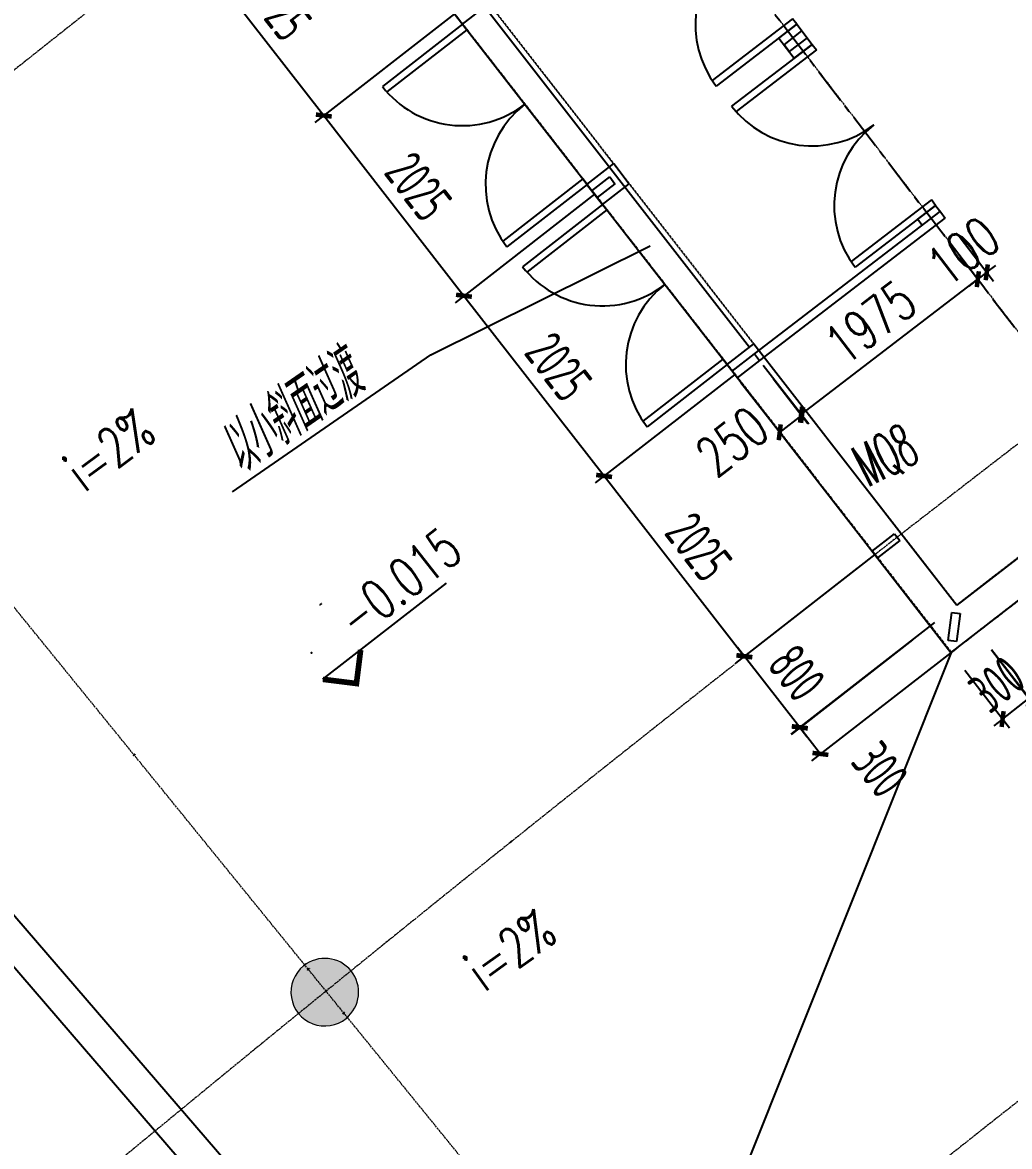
# Model space of a CAD drawing. Header units: millimetres. Extents: x -167 to 12027559, y -6694179 to 6449.
# Drawn here: x 11590865 to 11599620, y -6467716 to -6457746 of the extents above; entities that cross this region are included whole.
import ezdxf
from ezdxf.enums import TextEntityAlignment as Align

# ---------------------------------------------------------------- set-up
doc = ezdxf.new("R2010")
doc.units = ezdxf.units.MM
doc.header["$LTSCALE"] = 10
for name, pattern in [('A1-RG-AXIS$0$CENTER', [50.8, 31.75, -6.35, 6.35, -6.35]), ('A1-RI-F1$0$442 Site - clean$0$HIDDEN2', [0.1875, 0.125, -0.0625]), ('A1-RI-F1$0$442 Site - Ground$0$HIDDEN2', [0.1875, 0.125, -0.0625]), ('A1-RI-F1$0$CENTER2', [1.125, 0.75, -0.125, 0.125, -0.125]), ('A1-RI-F1$0$Dash', [6, 3, -3]), ('A1-RI-F1$0$SJX', [9, 6, -3]), ('A1-RI-F1$0$ZXX0', [15, 10, -2.5, 0, -2.5]), ('A1-RI-F1$0$ZXX1000', [18, 15, -1.25, 0.5, -1.25])]:
    doc.linetypes.add(name, pattern=pattern)
for name, color, linetype in [('A1-RD-1F$0$A-DIMS-1：100', 1, 'Continuous'), ('A1-RD-1F$0$A-DOOR', 32, 'Continuous'), ('A1-RD-1F$0$A-GLAZ', 140, 'Continuous'), ('A1-RG-AXIS$0$A-COLU-HATH', 8, 'Continuous'), ('A1-RG-AXIS$0$A-COLUMN', 7, 'Continuous'), ('A1-RG-AXIS$0$A-DETL-PEN0', 247, 'Continuous'), ('A1-RI-F1$0$442 Site - clean$0$mry-green area hatch', 76, 'Continuous'), ('A1-RI-F1$0$442 Site - clean$0$mry-roads', 2, 'Continuous'), ('A1-RI-F1$0$442 Site - clean$0$mry-water hatch', 154, 'Continuous'), ('A1-RI-F1$0$442 Site - Ground$0$mry-overhead', 253, 'A1-RI-F1$0$442 Site - Ground$0$HIDDEN2'), ('A1-RI-F1$0$A-DIMS-1：100', 1, 'Continuous'), ('A1-RI-F1$0$A-DOOR', 32, 'Continuous'), ('A1-RI-F1$0$A-EVAC1', 5, 'Continuous'), ('A1-RI-F1$0$A-FUZHUXIAN', 55, 'Continuous'), ('A1-RI-F1$0$A-GLAZ', 140, 'Continuous'), ('A1-RI-F1$0$A-STRS-TREA', 50, 'Continuous'), ('A1-RI-F1$0$A-SYMB', 4, 'Continuous'), ('A1-RI-F1$0$A-SYMB-AREA', 4, 'Continuous'), ('A1-RI-F1$0$A-SYMB-NAME', 4, 'Continuous'), ('A1-RI-F1$0$A-SYMB-STRS', 1, 'Continuous'), ('A1-RI-F1$0$A-TEXT', 4, 'Continuous'), ('A1-RI-F1$0$G-ACCS', 7, 'Continuous'), ('A1-RI-F1$0$G-EVAC', 5, 'Continuous'), ('A1-RI-F1$0$N-SYMB-DOOR', 13, 'Continuous'), ('A1-RI-F1$0$N-SYMB-DOOR1', 13, 'Continuous'), ('A1-RI-F1$0$N-SYMB-DOOR2', 13, 'Continuous'), ('A1-RI-F1$0$道路中线_N1', 7, 'Continuous'), ('A1-RI-F1$0$道路中线_中科路', 7, 'Continuous'), ('A1-RI-F1$0$道路中线_内部道路', 3, 'A1-RI-F1$0$CENTER2')]:
    doc.layers.add(name, color=color, linetype=linetype)
doc.layers.add('A1-RD-1F$0$A-X-PLOT', color=7, linetype='Continuous', plot=False)
doc.layers.add('A1-RI-F1$0$A-X-PLOT', color=7, linetype='Continuous', plot=False)
doc.layers.add('A1-RG-AXIS$0$A-GRID', color=1, linetype='A1-RG-AXIS$0$CENTER', lineweight=9)
doc.layers.add('A1-RI-F1$0$车行道边线', color=5, linetype='A1-RI-F1$0$SJX', lineweight=40)
doc.styles.add('A1-RD-1F$0$XD2008', font='xd-hzs.shx', dxfattribs={"width": 0.7, "bigfont": 'xd-hztxt.shx'})
doc.styles.add('A1-RI-F1$0$ECADI', font='gbeitc.shx', dxfattribs={"width": 0.7, "bigfont": 'gbcbig.shx'})
doc.styles.add('A1-RI-F1$0$ECADI-SYM', font='simplex.shx', dxfattribs={"width": 0.7, "bigfont": 'hztxt.shx'})
doc.styles.add('A1-RI-F1$0$XD2008', font='txt.shx', dxfattribs={"width": 0.7, "bigfont": 'xd-hztxt.shx'})
doc.dimstyles.new('A1-RD-1F$0$XD100$0', dxfattribs={"dimscale": 100, "dimtxt": 3.5, "dimasz": 2, "dimexe": 1, "dimexo": 2, "dimgap": 1, "dimtad": 1, "dimdec": 0, "dimdsep": 46, "dimtxsty": 'A1-RD-1F$0$XD2008', "dimblk": 'A1-RD-1F$0$_ArchTick', "dimblk1": 'A1-RD-1F$0$_ArchTick', "dimblk2": 'A1-RD-1F$0$_ArchTick', "dimsah": 1, "dimcen": 2.5, "dimclrd": 1, "dimclre": 1, "dimclrt": 4, "dimaunit": 1, "dimadec": 0, "dimazin": 0, "dimtfac": 1, "dimtdec": 0, "dimtix": 1, "dimtmove": 2, "dimatfit": 3, "dimfxl": 0, "dimtolj": 1, "dimtzin": 0, "dimarcsym": 0})
doc.dimstyles.new('A1-RI-F1$0$XD100$0', dxfattribs={"dimscale": 100, "dimtxt": 3.5, "dimasz": 2, "dimexe": 1, "dimexo": 2, "dimgap": 1, "dimtad": 1, "dimdec": 0, "dimdsep": 46, "dimtxsty": 'A1-RI-F1$0$XD2008', "dimblk1": 'A1-RI-F1$0$_ArchTick', "dimblk2": 'A1-RI-F1$0$_ArchTick', "dimsah": 1, "dimcen": 2.5, "dimclrd": 1, "dimclre": 1, "dimclrt": 4, "dimaunit": 1, "dimadec": 0, "dimazin": 0, "dimtfac": 1, "dimtdec": 0, "dimtix": 1, "dimtmove": 2, "dimatfit": 3, "dimfxl": 0, "dimtolj": 1, "dimtzin": 0, "dimarcsym": 0})

# ---------------------------------------------------------------- blocks, each defined once
blk = doc.blocks.new('A1-RI-F1$0$1500')
at = {"layer": 'A1-RI-F1$0$A-DOOR'}
for p, q in [((0, 100), (0, 850)), ((51.4, 100), (51.4, 848.2)), ((1448.6, 100), (1448.6, 848.2)), ((1500, 100), (1500, 850)), ((0, 100), (51.4, 100)), ((1500, 100), (1448.6, 100))]:
    blk.add_line(p, q, dxfattribs=at)
for centre, start, end in [((0, 100), 0, 90), ((1500, 100), 90, 180)]:
    blk.add_arc(centre, 750, start, end, dxfattribs=at)
blk = doc.blocks.new('A1-RG-AXIS$0$Round Column1 - 600 mm Diameter-1418243-一层平面 校行政中心 FIRST FLOOR PLAN')
at = {"layer": 'A1-RG-AXIS$0$A-COLUMN', "lineweight": 9}
for start, end in [(90, 180), (0, 90), (180, 0)]:
    blk.add_arc((0, 0), 300, start, end, dxfattribs=at)
blk = doc.blocks.new('A1-RG-AXIS$0$colu')
at = {"layer": 'A1-RG-AXIS$0$A-COLU-HATH', "linetype": 'ByBlock'}
h = blk.add_hatch(dxfattribs=at)
h.set_pattern_fill('ANSI31', color=256, scale=888, angle=11, style=0)
h.set_pattern_definition([(56, (-5304, 12651), (-92.02317055, 62.0704123), [])])
h.paths.add_polyline_path([(11591264.2, -6433838.8), (11591158.5, -6433556.8), (11590222.1, -6433907.7), (11590399.9, -6434382.1)])
h.paths.add_polyline_path([(11582705.6, -6437301.3), (11582516, -6436795.2), (11581579.6, -6437146.1), (11581701, -6437474.4)])
h.paths.add_polyline_path([(11590471.6, -6449023.6), (11591079.8, -6449817.4), (11591635.4, -6449391.7), (11591027.3, -6448597.9)])
h.paths.add_polyline_path([(11597647.1, -6443800.1), (11598173.7, -6444529.9), (11598741.4, -6444120.4), (11598214.8, -6443390.5)])
h.paths.add_polyline_path([(11585545.5, -6442593.7), (11586153.7, -6443387.5), (11586709.3, -6442961.8), (11586101.2, -6442168)])
h.paths.add_polyline_path([(11592849.2, -6437150.3), (11593375.8, -6437880.2), (11593943.4, -6437470.6), (11593416.8, -6436740.7)])
h.paths.add_polyline_path([(11606394.6, -6455923.8), (11606921.2, -6456653.6), (11607488.9, -6456244), (11606962.3, -6455514.2)])
h.paths.add_polyline_path([(11601625.9, -6449314.5), (11602152.5, -6450044.4), (11602720.2, -6449634.8), (11602193.6, -6448905)])
edge = h.paths.add_edge_path()
edge.add_arc((11595249.5, -6454684.4), 425, 0, 360)
edge = h.paths.add_edge_path()
edge.add_arc((11600175.9, -6461114.9), 425, 0, 360)
h.paths.add_polyline_path([(11613306.9, -6451073.5), (11613812.4, -6451818.2), (11614391.5, -6451425.1), (11613886.1, -6450680.4)])
h.paths.add_polyline_path([(11620355.7, -6446423.7), (11620839.5, -6447182.6), (11621429.7, -6446806.3), (11620945.9, -6446047.4)])
h.paths.add_polyline_path([(11615974.2, -6439551.7), (11616458.1, -6440310.5), (11617048.3, -6439934.2), (11616564.5, -6439175.3)])
h.paths.add_polyline_path([(11608730, -6444330.1), (11609235.4, -6445074.8), (11609814.6, -6444681.6), (11609309.2, -6443937)])
h.paths.add_polyline_path([(11600306.1, -6431918.8), (11600811.6, -6432663.5), (11601390.7, -6432270.4), (11600885.3, -6431525.7)])
h.paths.add_polyline_path([(11607910.2, -6426903.7), (11608394.1, -6427662.5), (11608984.3, -6427286.2), (11608500.5, -6426527.3)])
h.paths.add_polyline_path([(11630302.3, -6423284.6), (11630692.9, -6423982.7), (11631129.2, -6423738.6), (11630738.6, -6423040.4)])
h.paths.add_polyline_path([(11626248.1, -6416039.2), (11626638.7, -6416737.4), (11627075.1, -6416493.2), (11626684.4, -6415795.1)])
h.paths.add_polyline_path([(11627535, -6441978.3), (11627996.9, -6442750.7), (11628597.7, -6442391.5), (11628135.8, -6441619.1)])
h.paths.add_polyline_path([(11634839, -6437740.8), (11635278.5, -6438526.2), (11635889.4, -6438184.4), (11635449.9, -6437399)])
h.paths.add_polyline_path([(11615655.2, -6422108.9), (11616117.1, -6422881.3), (11616717.9, -6422522.1), (11616256, -6421749.7)])
h.paths.add_polyline_path([(11619863.2, -6429146.9), (11620325, -6429919.3), (11620925.8, -6429560.1), (11620464, -6428787.6)])
h.paths.add_polyline_path([(11630859.3, -6430628.5), (11631298.8, -6431413.9), (11631909.7, -6431072.1), (11631470.2, -6430286.7)])
h.paths.add_polyline_path([(11627538.8, -6424694.4), (11627978.3, -6425479.8), (11628589.1, -6425138), (11628149.7, -6424352.6)])
h.paths.add_polyline_path([(11623352.7, -6434983.2), (11623814.5, -6435755.7), (11624415.3, -6435396.5), (11623953.5, -6434624)])
h.paths.add_polyline_path([(11623534.7, -6417538.5), (11623974.1, -6418323.9), (11624585, -6417982.1), (11624145.5, -6417196.7)])
h.paths.add_polyline_path([(11635339.1, -6420464.1), (11635755.9, -6421261.8), (11636376.3, -6420937.7), (11635959.6, -6420140)])
h.paths.add_polyline_path([(11645506.5, -6407137.9), (11645842, -6407864.2), (11645388.1, -6408073.9), (11645052.6, -6407347.6)])
h.paths.add_polyline_path([(11648218.5, -6414201.1), (11648554, -6414927.4), (11649007.9, -6414717.7), (11648672.4, -6413991.5)])
h.paths.add_polyline_path([(11649797, -6429903.6), (11650190.6, -6430712.9), (11650820.1, -6430406.7), (11650426.4, -6429597.4)])
h.paths.add_polyline_path([(11632162.7, -6412872.3), (11631542.2, -6413196.4), (11632283.1, -6414614.6), (11632903.5, -6414290.4)])
h.paths.add_polyline_path([(11648552.6, -6404922.5), (11647914.6, -6405210.5), (11648572.8, -6406668.9), (11649210.9, -6406380.9)])
h.paths.add_polyline_path([(11638487.9, -6426491.2), (11638904.6, -6427288.9), (11639525, -6426964.7), (11639108.3, -6426167.1)])
h.paths.add_polyline_path([(11646232.1, -6422574.6), (11646625.7, -6423383.9), (11647255.2, -6423077.7), (11646861.6, -6422268.4)])
h.paths.add_polyline_path([(11643257.7, -6416459.6), (11643651.4, -6417268.9), (11644280.8, -6416962.8), (11643887.2, -6416153.4)])
edge = h.paths.add_edge_path()
edge.add_arc((11640554, -6410100.5), 425, 0, 360)
h.paths.add_polyline_path([(11642261.7, -6433714.8), (11642678.5, -6434512.5), (11643298.9, -6434188.4), (11642882.2, -6433390.7)])
h.paths.add_polyline_path([(11657438.5, -6426310.3), (11657808.8, -6427130.6), (11658446.8, -6426842.6), (11658076.5, -6426022.3)])
h.paths.add_polyline_path([(11654085.6, -6418882), (11654455.8, -6419702.3), (11655093.8, -6419414.3), (11654723.6, -6418594)])
h.paths.add_polyline_path([(11659423.4, -6409140.7), (11659769.9, -6409971.3), (11660416, -6409701.8), (11660069.4, -6408871.2)])
h.paths.add_polyline_path([(11651288, -6412684.1), (11651658.2, -6413504.4), (11652296.3, -6413216.4), (11651926, -6412396.1)])
h.paths.add_polyline_path([(11672567.5, -6404094.9), (11672841.4, -6404846.5), (11673311.2, -6404675.2), (11673037.2, -6403923.6)])
h.paths.add_polyline_path([(11669749.3, -6396288.4), (11670092.2, -6397229.1), (11670561.8, -6397057.7), (11670219.1, -6396117.2)])
h.paths.add_polyline_path([(11678236.4, -6409177.5), (11678567.9, -6410121), (11679228.3, -6409889), (11678896.8, -6408945.5)])
h.paths.add_polyline_path([(11675949.4, -6402667.6), (11676280.8, -6403611.1), (11676941.3, -6403379), (11676609.8, -6402435.6)])
h.paths.add_polyline_path([(11662041.8, -6415416.4), (11662388.4, -6416247), (11663034.4, -6415977.4), (11662687.8, -6415146.8)])
h.paths.add_polyline_path([(11670094.3, -6412180.7), (11670416.9, -6413020.9), (11671070.4, -6412770), (11670747.8, -6411929.8)])
h.paths.add_polyline_path([(11656265.8, -6401573.1), (11656650.9, -6402495.9), (11657296.9, -6402226.4), (11656911.8, -6401303.5)])
h.paths.add_polyline_path([(11664718.2, -6398177.2), (11665076.6, -6399110.8), (11665730.1, -6398859.9), (11665371.7, -6397926.3)])
h.paths.add_polyline_path([(11667657.1, -6405832.5), (11667979.7, -6406672.7), (11668633.2, -6406421.8), (11668310.6, -6405581.6)])
h.paths.add_polyline_path([(11673264.6, -6395025.5), (11673596.1, -6395968.9), (11674256.5, -6395736.9), (11673925, -6394793.5)])
edge = h.paths.add_edge_path()
edge.add_arc((11681417.1, -6417175.4), 425, 0, 360)
h.paths.add_polyline_path([(11673015.3, -6419789.2), (11673337.9, -6420629.5), (11673991.4, -6420378.6), (11673668.8, -6419538.4)])
h.paths.add_polyline_path([(11665180.1, -6422937.9), (11665526.7, -6423768.5), (11666172.7, -6423499), (11665826.1, -6422668.4)])
blk.add_hatch(color=256, dxfattribs=at).paths.add_polyline_path([(11593780.6, -6466160.4, 0.414214), (11593359.1, -6466112.6, 0.414214), (11593311.3, -6466534.2, 1)])
at = {"layer": 'A1-RG-AXIS$0$A-COLUMN', "rotation": 309.0484412447464}
blk.add_blockref('A1-RG-AXIS$0$Round Column1 - 600 mm Diameter-1418243-一层平面 校行政中心 FIRST FLOOR PLAN', (11593546, -6466347.3), dxfattribs=at)
blk = doc.blocks.new('A1-RG-AXIS')
at = {"layer": 'A1-RG-AXIS$0$A-DETL-PEN0', "linetype": 'A1-RG-AXIS$0$CENTER'}
blk.add_line((11593912.7, -6452939.8), (11600844.8, -6461988.1), dxfattribs=at)
for centre, radius, start, end in [((11778731.3, -6694179.2), 296300.1, 128.68883, 128.692697), ((11778731.2, -6694179.1), 296300, 129.099962, 129.103829), ((11778731.2, -6694179.1), 293600, 128.688806, 128.692709), ((11593556.7, -6466338.6), 300, 127.03818, 130.85862), ((11593556.7, -6466338.6), 250, 126.6252, 131.21011), ((11778731.2, -6694179.2), 293600, 129.099944, 129.103847), ((11593556.7, -6466338.6), 250, 306.99369, 311.5786), ((11593556.7, -6466338.6), 300, 307.34518, 311.16562)]:
    blk.add_arc(centre, radius, start, end, dxfattribs=at)
at = {"layer": 'A1-RG-AXIS$0$A-GRID', "ltscale": 0.05}
for points in [[(11690526.8, -6414141.5, 0.104527), (11584753.6, -6473784.9)], [(11691982.8, -6418505.6, 0.104638), (11587756.3, -6477270.1)]]:
    blk.add_lwpolyline(points, format="xyb", dxfattribs=at)
at = {"layer": 'A1-RG-AXIS$0$A-GRID', "linetype": 'A1-RG-AXIS$0$CENTER', "ltscale": 0.05}
for points in [[(11580654, -6435633.4), (11605955.9, -6468659.3)], [(11599551.6, -6473713.4), (11573311.8, -6441427.7)]]:
    blk.add_lwpolyline(points, dxfattribs=at)
blk.add_arc((11778731.9, -6694178.6), 308600, 107.574373, 131.323037, dxfattribs=at)
at = {"layer": 'A1-RG-AXIS$0$A-GRID', "ltscale": 0.05}
blk.add_arc((11778731.9, -6694178.6), 301700, 107.53359, 131.336201, dxfattribs=at)
at = {"layer": 'A1-RG-AXIS$0$A-COLU-HATH', "linetype": 'ByBlock'}
blk.add_blockref('A1-RG-AXIS$0$colu', (0, 0), dxfattribs=at)
blk = doc.blocks.new('A1-RD-1F$0$_ArchTick')
at = {"color": 0, "linetype": 'ByBlock', "const_width": 0.4}
blk.add_lwpolyline([(-0.5, -0.5), (0.5, 0.5)], dxfattribs=at)
blk = doc.blocks.new('*D892')
at = {"layer": 'A1-RD-1F$0$A-DIMS-1：100', "color": 1, "linetype": 'ByBlock', "lineweight": -2}
for p, q in [((11598266.9, -6462589.7), (11597190, -6463430.2)), ((11597268.8, -6463368.7), (11597207.3, -6463289.9)), ((11598759.1, -6463220.3), (11597682.1, -6464060.8)), ((11597761, -6463999.3), (11597268.8, -6463368.7)), ((11597761, -6463999.3), (11597822.5, -6464078.1))]:
    blk.add_line(p, q, dxfattribs=at)
at = {"layer": 'Defpoints', "color": 0, "linetype": 'ByBlock'}
for p in [(11598424.6, -6462466.7), (11598916.7, -6463097.3), (11597268.8, -6463368.7)]:
    blk.add_point(p, dxfattribs=at)
at = {"layer": 'A1-RD-1F$0$A-DIMS-1：100', "color": 1, "linetype": 'ByBlock', "lineweight": -2, "xscale": 100, "yscale": 100, "zscale": 100}
for p, rotation in [((11597268.8, -6463368.7), 307.9703141112482), ((11597761, -6463999.3), 127.9703141112482)]:
    blk.add_blockref('A1-RD-1F$0$_ArchTick', p, dxfattribs=dict(at, rotation=rotation))
at = {"layer": 'A1-RD-1F$0$A-DIMS-1：100', "color": 4, "linetype": 'ByBlock', "insert": (11597731.7, -6463514.8), "char_height": 350, "attachment_point": 5, "rotation": 307.97031, "style": 'A1-RD-1F$0$XD2008'}
blk.add_mtext('\\A1;800', dxfattribs=at)
blk = doc.blocks.new('*D882')
at = {"layer": 'A1-RD-1F$0$A-DIMS-1：100', "color": 1, "linetype": 'ByBlock', "lineweight": -2}
for p, q in [((11600968.9, -6462155.1), (11601361.6, -6462668)), ((11599792.2, -6463743.6), (11601300.8, -6462588.6)), ((11599460.2, -6463310), (11599853, -6463823))]:
    blk.add_line(p, q, dxfattribs=at)
at = {"layer": 'Defpoints', "color": 0, "linetype": 'ByBlock'}
for p in [(11600847.3, -6461996.2), (11601300.8, -6462588.6), (11599338.7, -6463151.2)]:
    blk.add_point(p, dxfattribs=at)
at = {"layer": 'A1-RD-1F$0$A-DIMS-1：100', "color": 1, "linetype": 'ByBlock', "lineweight": -2, "xscale": 100, "yscale": 100, "zscale": 100}
for p, rotation in [((11601300.8, -6462588.6), 37.43574940084183), ((11599792.2, -6463743.6), 217.4357494008418)]:
    blk.add_blockref('A1-RD-1F$0$_ArchTick', p, dxfattribs=dict(at, rotation=rotation))
at = {"layer": 'A1-RD-1F$0$A-DIMS-1：100', "color": 4, "linetype": 'ByBlock', "insert": (11600379.3, -6462947.8), "char_height": 350, "attachment_point": 5, "rotation": 37.43575, "style": 'A1-RD-1F$0$XD2008'}
blk.add_mtext('\\A1;1900', dxfattribs=at)
blk = doc.blocks.new('*D881')
at = {"layer": 'A1-RD-1F$0$A-DIMS-1：100', "color": 1, "linetype": 'ByBlock', "lineweight": -2}
for p, q in [((11599460.4, -6463308.1), (11599857.3, -6463819.6)), ((11599223.4, -6463492), (11599620.3, -6464003.5)), ((11599796, -6463740.6), (11599875, -6463679.3)), ((11599559, -6463924.5), (11599796, -6463740.6)), ((11599559, -6463924.5), (11599480, -6463985.8))]:
    blk.add_line(p, q, dxfattribs=at)
at = {"layer": 'Defpoints', "color": 0, "linetype": 'ByBlock'}
for p in [(11599337.8, -6463150.1), (11599100.8, -6463334), (11599796, -6463740.6)]:
    blk.add_point(p, dxfattribs=at)
at = {"layer": 'A1-RD-1F$0$A-DIMS-1：100', "color": 1, "linetype": 'ByBlock', "lineweight": -2, "xscale": 100, "yscale": 100, "zscale": 100}
for p, rotation in [((11599796, -6463740.6), 217.8080681243301), ((11599559, -6463924.5), 37.80806812433014)]:
    blk.add_blockref('A1-RD-1F$0$_ArchTick', p, dxfattribs=dict(at, rotation=rotation))
at = {"layer": 'A1-RD-1F$0$A-DIMS-1：100', "color": 4, "linetype": 'ByBlock', "insert": (11599508.9, -6463615.3), "char_height": 350, "attachment_point": 5, "rotation": 37.80807, "style": 'A1-RD-1F$0$XD2008'}
blk.add_mtext('\\A1;300', dxfattribs=at)
blk = doc.blocks.new('A1-RD-1F$0$1500')
at = {"layer": 'A1-RD-1F$0$A-DOOR'}
for p, q in [((0, 100), (0, 850)), ((51.4, 100), (51.4, 848.2)), ((1448.6, 100), (1448.6, 848.2)), ((1500, 100), (1500, 850)), ((0, 100), (51.4, 100)), ((1500, 100), (1448.6, 100))]:
    blk.add_line(p, q, dxfattribs=at)
for centre, start, end in [((0, 100), 0, 90), ((1500, 100), 90, 180)]:
    blk.add_arc(centre, 750, start, end, dxfattribs=at)
blk = doc.blocks.new('*D779')
at = {"layer": 'A1-RD-1F$0$A-DIMS-1：100', "color": 1, "linetype": 'ByBlock', "lineweight": -2}
for p, q in [((11593453.6, -6456071.5), (11592215.7, -6457034)), ((11592294.6, -6456972.7), (11593537.6, -6458571.2)), ((11594696.6, -6457670), (11593458.7, -6458632.6))]:
    blk.add_line(p, q, dxfattribs=at)
at = {"layer": 'Defpoints', "color": 0, "linetype": 'ByBlock'}
for p in [(11593611.5, -6455948.7), (11594854.5, -6457547.2), (11593537.6, -6458571.2)]:
    blk.add_point(p, dxfattribs=at)
at = {"layer": 'A1-RD-1F$0$A-DIMS-1：100', "color": 1, "linetype": 'ByBlock', "lineweight": -2, "xscale": 100, "yscale": 100, "zscale": 100}
for p, rotation in [((11592294.6, -6456972.7), 127.8679884887918), ((11593537.6, -6458571.2), 307.8679884887918)]:
    blk.add_blockref('A1-RD-1F$0$_ArchTick', p, dxfattribs=dict(at, rotation=rotation))
at = {"layer": 'A1-RD-1F$0$A-DIMS-1：100', "color": 4, "linetype": 'ByBlock', "insert": (11593133.2, -6457603.1), "char_height": 350, "attachment_point": 5, "rotation": 307.86799, "style": 'A1-RD-1F$0$XD2008'}
blk.add_mtext('\\A1;2025', dxfattribs=at)
blk = doc.blocks.new('*D780')
at = {"layer": 'A1-RD-1F$0$A-DIMS-1：100', "color": 1, "linetype": 'ByBlock', "lineweight": -2}
for p, q in [((11594696.6, -6457670), (11593458.7, -6458632.6)), ((11593537.6, -6458571.2), (11594780.7, -6460169.8)), ((11595939.6, -6459268.6), (11594701.7, -6460231.2))]:
    blk.add_line(p, q, dxfattribs=at)
at = {"layer": 'Defpoints', "color": 0, "linetype": 'ByBlock'}
for p in [(11594854.5, -6457547.2), (11596097.5, -6459145.8), (11594780.7, -6460169.8)]:
    blk.add_point(p, dxfattribs=at)
at = {"layer": 'A1-RD-1F$0$A-DIMS-1：100', "color": 1, "linetype": 'ByBlock', "lineweight": -2, "xscale": 100, "yscale": 100, "zscale": 100}
for p, rotation in [((11593537.6, -6458571.2), 127.8682724426754), ((11594780.7, -6460169.8), 307.8682724426754)]:
    blk.add_blockref('A1-RD-1F$0$_ArchTick', p, dxfattribs=dict(at, rotation=rotation))
at = {"layer": 'A1-RD-1F$0$A-DIMS-1：100', "color": 4, "linetype": 'ByBlock', "insert": (11594376.2, -6459201.7), "char_height": 350, "attachment_point": 5, "rotation": 307.86827, "style": 'A1-RD-1F$0$XD2008'}
blk.add_mtext('\\A1;2025', dxfattribs=at)
blk = doc.blocks.new('*D781')
at = {"layer": 'A1-RD-1F$0$A-DIMS-1：100', "color": 1, "linetype": 'ByBlock', "lineweight": -2}
for p, q in [((11595939.6, -6459268.6), (11594701.7, -6460231.2)), ((11594780.7, -6460169.8), (11596023.7, -6461768.4)), ((11597182.7, -6460867.2), (11595944.8, -6461829.8))]:
    blk.add_line(p, q, dxfattribs=at)
at = {"layer": 'Defpoints', "color": 0, "linetype": 'ByBlock'}
for p in [(11596097.5, -6459145.8), (11597340.6, -6460744.4), (11596023.7, -6461768.4)]:
    blk.add_point(p, dxfattribs=at)
at = {"layer": 'A1-RD-1F$0$A-DIMS-1：100', "color": 1, "linetype": 'ByBlock', "lineweight": -2, "xscale": 100, "yscale": 100, "zscale": 100}
for p, rotation in [((11594780.7, -6460169.8), 127.8679884602568), ((11596023.7, -6461768.4), 307.8679884602568)]:
    blk.add_blockref('A1-RD-1F$0$_ArchTick', p, dxfattribs=dict(at, rotation=rotation))
at = {"layer": 'A1-RD-1F$0$A-DIMS-1：100', "color": 4, "linetype": 'ByBlock', "insert": (11595619.3, -6460800.3), "char_height": 350, "attachment_point": 5, "rotation": 307.86799, "style": 'A1-RD-1F$0$XD2008'}
blk.add_mtext('\\A1;2025', dxfattribs=at)
blk = doc.blocks.new('*D782')
at = {"layer": 'A1-RD-1F$0$A-DIMS-1：100', "color": 1, "linetype": 'ByBlock', "lineweight": -2}
for p, q in [((11597182.7, -6460867.2), (11595945.6, -6461829.2)), ((11596024.5, -6461767.8), (11597267.6, -6463366.4)), ((11598425.7, -6462465.8), (11597188.6, -6463427.8))]:
    blk.add_line(p, q, dxfattribs=at)
at = {"layer": 'Defpoints', "color": 0, "linetype": 'ByBlock'}
for p in [(11597340.6, -6460744.4), (11598583.6, -6462343), (11597267.6, -6463366.4)]:
    blk.add_point(p, dxfattribs=at)
at = {"layer": 'A1-RD-1F$0$A-DIMS-1：100', "color": 1, "linetype": 'ByBlock', "lineweight": -2, "xscale": 100, "yscale": 100, "zscale": 100}
for p, rotation in [((11596024.5, -6461767.8), 127.8679884513174), ((11597267.6, -6463366.4), 307.8679884513174)]:
    blk.add_blockref('A1-RD-1F$0$_ArchTick', p, dxfattribs=dict(at, rotation=rotation))
at = {"layer": 'A1-RD-1F$0$A-DIMS-1：100', "color": 4, "linetype": 'ByBlock', "insert": (11596863.1, -6462398.3), "char_height": 350, "attachment_point": 5, "rotation": 307.86799, "style": 'A1-RD-1F$0$XD2008'}
blk.add_mtext('\\A1;2025', dxfattribs=at)
blk = doc.blocks.new('A1-RD-1F$0$chuangkuang')
at = {"layer": 'A1-RD-1F$0$A-X-PLOT', "linetype": 'ByBlock'}
for p, q in [((11593433.2, -6456040.2), (11593630.5, -6455886.8)), ((11593630.5, -6455886.8), (11593676.6, -6455946)), ((11593676.6, -6455946), (11593479.2, -6456099.4)), ((11593479.2, -6456099.4), (11593433.2, -6456040.2))]:
    blk.add_line(p, q, dxfattribs=at)
blk = doc.blocks.new('*D889')
at = {"layer": 'A1-RD-1F$0$A-DIMS-1：100', "color": 1, "linetype": 'ByBlock', "lineweight": -2}
for p, q in [((11598956.2, -6463066.6), (11597679.9, -6464058)), ((11599140.3, -6463303.5), (11597863.9, -6464294.9)), ((11597758.8, -6463996.7), (11597942.9, -6464233.6))]:
    blk.add_line(p, q, dxfattribs=at)
at = {"layer": 'Defpoints', "color": 0, "linetype": 'ByBlock'}
for p in [(11599114.2, -6462943.9), (11599298.2, -6463180.8), (11597942.9, -6464233.6)]:
    blk.add_point(p, dxfattribs=at)
at = {"layer": 'A1-RD-1F$0$A-DIMS-1：100', "color": 1, "linetype": 'ByBlock', "lineweight": -2, "xscale": 100, "yscale": 100, "zscale": 100}
for p, rotation in [((11597758.8, -6463996.7), 127.8386310677981), ((11597942.9, -6464233.6), 307.8386310677981)]:
    blk.add_blockref('A1-RD-1F$0$_ArchTick', p, dxfattribs=dict(at, rotation=rotation))
at = {"layer": 'A1-RD-1F$0$A-DIMS-1：100', "color": 4, "linetype": 'ByBlock', "insert": (11598471.3, -6464372.4), "char_height": 350, "attachment_point": 5, "rotation": 307.83863, "style": 'A1-RD-1F$0$XD2008'}
blk.add_mtext('\\A1;300', dxfattribs=at)
blk = doc.blocks.new('A1-RI-F1$0$ECADI-TAG-HGHT（国标）')
at = {"color": 1}
blk.add_line((-2.121, 2.121), (11.768, 2.121), dxfattribs=at)
at = {"color": 1, "const_width": 0.5}
blk.add_lwpolyline([(-2.121, 2.121), (0, 0), (2.121, 2.121)], dxfattribs=at)
at = {"color": 1}
blk.add_point((-1.481, 4.6), dxfattribs=at)
at = {"style": 'A1-RI-F1$0$XD2008', "width": 0.7}
blk.add_attdef('FL', text='', height=3, dxfattribs=at).set_placement((-2.689, 2.967), align=Align.RIGHT)
for tag, p in [('F.F.L.', (2.284, 2.967)), ('T.O.S.', (2.284, -1.104))]:
    blk.add_attdef(tag, p, '', height=3, dxfattribs=at)
blk = doc.blocks.new('A1-RI-F1$0$A1RUODIANJIAN')
at = {"layer": 'A1-RI-F1$0$A-SYMB-NAME', "linetype": 'ByBlock', "style": 'A1-RI-F1$0$XD2008', "width": 0.7}
blk.add_attdef('A1RUODIANJIAN', (11587156, -6438427.3), '', height=350, dxfattribs=at)
blk = doc.blocks.new('A1-RI-F1$0$_ArchTick')
at = {"color": 0, "linetype": 'ByBlock', "const_width": 0.4}
blk.add_lwpolyline([(-0.5, -0.5), (0.5, 0.5)], dxfattribs=at)
blk = doc.blocks.new('*D462')
at = {"layer": 'A1-RI-F1$0$A-DIMS-1：100', "color": 1, "linetype": 'ByBlock', "lineweight": -2}
for p, q in [((11599092.8, -6459701.2), (11599399.9, -6460102)), ((11597771.2, -6461223.8), (11599339.1, -6460022.6)), ((11597524.9, -6460902.4), (11597832, -6461303.2))]:
    blk.add_line(p, q, dxfattribs=at)
at = {"layer": 'Defpoints', "color": 0, "linetype": 'ByBlock'}
for p in [(11598971.2, -6459542.4), (11599339.1, -6460022.6), (11597403.3, -6460743.6)]:
    blk.add_point(p, dxfattribs=at)
at = {"layer": 'A1-RI-F1$0$A-DIMS-1：100', "color": 1, "linetype": 'ByBlock', "lineweight": -2, "xscale": 100, "yscale": 100, "zscale": 100}
for p, rotation in [((11599339.1, -6460022.6), 37.45647709861628), ((11597771.2, -6461223.8), 217.4564770986163)]:
    blk.add_blockref('A1-RI-F1$0$_ArchTick', p, dxfattribs=dict(at, rotation=rotation))
at = {"layer": 'A1-RI-F1$0$A-DIMS-1：100', "color": 4, "linetype": 'ByBlock', "insert": (11598387.9, -6460404.9), "char_height": 350, "attachment_point": 5, "rotation": 37.45648, "style": 'A1-RI-F1$0$XD2008'}
blk.add_mtext('\\A1;1975', dxfattribs=at)
blk = doc.blocks.new('*D463')
at = {"layer": 'A1-RI-F1$0$A-DIMS-1：100', "color": 1, "linetype": 'ByBlock', "lineweight": -2}
for p, q in [((11597435.4, -6460784.9), (11597840.8, -6461306.4)), ((11597238, -6460938.4), (11597643.5, -6461459.8)), ((11597779.5, -6461227.4), (11597582.1, -6461380.9))]:
    blk.add_line(p, q, dxfattribs=at)
at = {"layer": 'Defpoints', "color": 0, "linetype": 'ByBlock'}
for p in [(11597312.6, -6460627), (11597115.2, -6460780.5), (11597582.1, -6461380.9)]:
    blk.add_point(p, dxfattribs=at)
at = {"layer": 'A1-RI-F1$0$A-DIMS-1：100', "color": 1, "linetype": 'ByBlock', "lineweight": -2, "xscale": 100, "yscale": 100, "zscale": 100}
for p, rotation in [((11597779.5, -6461227.4), 37.86798846060763), ((11597582.1, -6461380.9), 217.8679884606076)]:
    blk.add_blockref('A1-RI-F1$0$_ArchTick', p, dxfattribs=dict(at, rotation=rotation))
at = {"layer": 'A1-RI-F1$0$A-DIMS-1：100', "color": 4, "linetype": 'ByBlock', "insert": (11597159.6, -6461461.4), "char_height": 350, "attachment_point": 5, "rotation": 37.86799, "style": 'A1-RI-F1$0$XD2008'}
blk.add_mtext('\\A1;250', dxfattribs=at)
blk = doc.blocks.new('*D464')
at = {"layer": 'A1-RI-F1$0$A-DIMS-1：100', "color": 1, "linetype": 'ByBlock', "lineweight": -2}
for p, q in [((11599092.8, -6459701.1), (11599399.9, -6460101.9)), ((11599172.2, -6459640.3), (11599479.3, -6460041.1)), ((11599418.4, -6459961.7), (11599497.8, -6459900.9)), ((11599418.4, -6459961.7), (11599339.1, -6460022.6)), ((11599339.1, -6460022.6), (11599259.7, -6460083.4))]:
    blk.add_line(p, q, dxfattribs=at)
at = {"layer": 'Defpoints', "color": 0, "linetype": 'ByBlock'}
for p in [(11599050.6, -6459481.6), (11598971.2, -6459542.4), (11599339.1, -6460022.6)]:
    blk.add_point(p, dxfattribs=at)
at = {"layer": 'A1-RI-F1$0$A-DIMS-1：100', "color": 1, "linetype": 'ByBlock', "lineweight": -2, "xscale": 100, "yscale": 100, "zscale": 100}
for p, rotation in [((11599418.4, -6459961.7), 217.456633858443), ((11599339.1, -6460022.6), 37.45663385844301)]:
    blk.add_blockref('A1-RI-F1$0$_ArchTick', p, dxfattribs=dict(at, rotation=rotation))
at = {"layer": 'A1-RI-F1$0$A-DIMS-1：100', "color": 4, "linetype": 'ByBlock', "insert": (11599211.5, -6459773.8), "char_height": 350, "attachment_point": 5, "rotation": 37.45663, "style": 'A1-RI-F1$0$XD2008'}
blk.add_mtext('\\A1;100', dxfattribs=at)
blk = doc.blocks.new('A1-RI-F1$0$5erhfh')
at = {"layer": 'A1-RI-F1$0$A-SYMB-AREA', "style": 'A1-RI-F1$0$ECADI', "width": 0.7}
blk.add_attdef('340M2', text='', height=2.5, dxfattribs=at).set_placement((0, 1.25), align=Align.MIDDLE_LEFT)
at = {"layer": 'A1-RI-F1$0$A-SYMB-NAME', "style": 'A1-RI-F1$0$ECADI', "width": 0.7}
blk.add_attdef('CHINESENAME', (-12.292, 3.087), '', height=4.5, dxfattribs=at)
blk = doc.blocks.new('A1-RI-F1$0$A$C6B365CFD')
at = {"layer": 'A1-RI-F1$0$442 Site - clean$0$mry-green area hatch'}
h = blk.add_hatch(dxfattribs=at)
h.set_pattern_fill('GRASS', color=256, scale=1200, angle=71.94682, style=0)
h.set_pattern_definition([(161.94682, (-11520186.1, 6499236.26), (-1069.71302, -543.795965), [225, -1472.05628]), (116.94682, (-11520186.1, 6499236.3), (-1069.71302, -543.79596), [225, -975]), (206.94682, (-11520186.1, 6499236.3), (543.79596, -1069.71302), [225, -975])])
edge = h.paths.add_edge_path(flags=17)
edge.add_arc((60334.8, 35772.2), 6000, 248.76864, 308.25598)
edge.add_arc((240588.4, -192829.3), 285118.5, 128.255978, 129.410042)
edge.add_line((59576.3, 27459.6), (57617.8, 29733.1))
edge.add_arc((240588.4, -192829.3), 288118.5, 129.28397, 129.423925, ccw=False)
edge = h.paths.add_edge_path()
edge.add_arc((240704.3, -192974.7), 284500, 123.757467, 129.411665)
edge.add_line((60078.7, 26831.3), (57617.8, 29733.1))
edge.add_arc((240588.4, -192829.3), 288118.5, 123.750252, 129.423925, ccw=False)
edge.add_line((80517.2, 46731.8), (82613.7, 43557.8))
at = {"layer": 'A1-RI-F1$0$442 Site - clean$0$mry-water hatch'}
h = blk.add_hatch(dxfattribs=at)
h.set_pattern_fill('ANSI36', color=256, scale=10000, style=0, double=1)
h.set_pattern_definition([(45, (11631555.6, 4045443.5), (662.91261, 2430.67956), [3125, -625, 0, -625])])
edge = h.paths.add_edge_path(flags=17)
edge.add_line((53014, 9796.6), (55487.6, 11067.5))
edge.add_line((55487.6, 11067.5), (57457.2, 11674.9))
edge.add_line((57457.2, 11674.9), (60249.3, 13316.4))
edge.add_line((60249.3, 13316.4), (63041.4, 14958))
edge.add_line((63041.4, 14958), (65130.9, 16665.3))
edge.add_line((65130.9, 16665.3), (66916.6, 17610.1))
edge.add_line((66916.6, 17610.1), (68247.1, 18415))
edge.add_line((68247.1, 18415), (68947.4, 18992.4))
edge.add_line((68947.4, 18992.4), (70277.9, 19657.2))
edge.add_line((70277.9, 19657.2), (71248.3, 20287.9))
edge.add_line((71248.3, 20287.9), (72458.4, 20584.5))
edge.add_line((72458.4, 20584.5), (73766.1, 21200))
edge.add_line((73766.1, 21200), (74285, 21580.5))
edge.add_line((74285, 21580.5), (74756.4, 21869.2))
edge.add_line((74756.4, 21869.2), (75167, 22241.6))
edge.add_line((75167, 22241.6), (75771.8, 22640.6))
edge.add_line((75771.8, 22640.6), (76483.4, 22982.7))
edge.add_arc((240588.4, -192829.3), 271118.5, 108.609446, 127.249608, ccw=False)
edge.add_line((154070.2, 64114), (154830, 58213.4))
edge.add_arc((242629.7, -196239.4), 269174.7, 109.037143, 122.731148)
edge.add_arc((175076.5, -87360.9), 141073.2, 123.561115, 141.151768)
edge.add_arc((62846.2, 2979.5), 3000, 220.74312, 321.90678, ccw=False)
edge.add_line((60573.3, 1021.5), (53014, 9796.6))
edge.add_line((53014, 9796.6), (53014, 9796.6))
at = {"layer": 'A1-RI-F1$0$442 Site - clean$0$mry-roads'}
blk.add_lwpolyline([(59983.9, 26753.3), (57602.7, 29648.5, -0.024837), (80542.5, 46693.5), (82613.7, 43557.8)], format="xyb", dxfattribs=at)
at = {"layer": 'A1-RI-F1$0$442 Site - clean$0$mry-roads', "ltscale": 200}
for radius, start, end in [(284500, 109.409263, 130.715845), (275500, 109.774017, 135.403601)]:
    blk.add_arc((240704.3, -192974.7), radius, start, end, dxfattribs=at)
at = {"layer": 'A1-RI-F1$0$车行道边线', "linetype": 'A1-RI-F1$0$SJX', "lineweight": -3}
for radius, start, end in [(284500, 109.409263, 130.715845), (275500, 109.474514, 135.403601)]:
    blk.add_arc((240704.3, -192974.7), radius, start, end, dxfattribs=at)
at = {"layer": 'A1-RI-F1$0$道路中线_N1', "color": 1, "linetype": 'A1-RI-F1$0$ZXX0', "ltscale": 0.5}
blk.add_arc((240704.3, -192974.7), 280000, 103.387767, 136.304596, dxfattribs=at)
blk.add_arc((240704.3, -192974.7), 280000, 103.387767, 136.304596, dxfattribs=at)
at = {"layer": 'A1-RI-F1$0$道路中线_中科路', "color": 6, "linetype": 'A1-RI-F1$0$ZXX1000', "ltscale": 150}
blk.add_arc((240704.3, -192974.7), 280000, 107.572473, 136.304596, dxfattribs=at)
at = {"layer": 'A1-RI-F1$0$道路中线_内部道路', "ltscale": 10}
blk.add_arc((240588.4, -192829.3), 331118.5, 95.274126, 136.563345, dxfattribs=at)
blk = doc.blocks.new('A1-RI-F1$0$mc')
at = {"layer": 'A1-RI-F1$0$N-SYMB-DOOR', "style": 'A1-RI-F1$0$ECADI-SYM', "width": 0.7}
for tag, p in [('门窗主编号1', (55.7, -311.3)), ('门窗主编号2', (667.6, -311.3))]:
    blk.add_attdef(tag, p, '', height=180, dxfattribs=at)
at = {"layer": 'A1-RI-F1$0$N-SYMB-DOOR', "style": 'A1-RI-F1$0$ECADI-SYM', "width": 0.7, "flags": 1}
for tag, p in [('洞口尺寸(宽X高)', (55.6, -717.2)), ('备注', (57.1, -921.2))]:
    blk.add_attdef(tag, p, '', height=180, dxfattribs=at)
at = {"layer": 'A1-RI-F1$0$N-SYMB-DOOR1', "style": 'A1-RI-F1$0$ECADI-SYM', "width": 0.7}
blk.add_attdef('门窗辅编号1', (55.7, -516.1), '', height=180, dxfattribs=at)
at = {"layer": 'A1-RI-F1$0$N-SYMB-DOOR2', "style": 'A1-RI-F1$0$ECADI-SYM', "width": 0.7}
blk.add_attdef('门窗辅编号2', (311.5, -516.1), '', height=180, dxfattribs=at)
blk = doc.blocks.new('A1-RD-1F')
at = {"layer": 'A1-RD-1F$0$A-GLAZ', "ltscale": 0.25}
for p, q in [((11592164.5, -6454413.7), (11594770.4, -6457764.9)), ((11594767.3, -6457761), (11595004.1, -6457576.8)), ((11595872.2, -6459181.9), (11596109.1, -6458997.8)), ((11596109.1, -6458997.8), (11596247.1, -6459175.4)), ((11595872.2, -6459181.9), (11596010.3, -6459359.5)), ((11596010.3, -6459359.5), (11596247.1, -6459175.4)), ((11597115.2, -6460780.5), (11597352.1, -6460596.3)), ((11597352.1, -6460596.3), (11599153.7, -6462913.2)), ((11597115.2, -6460780.5), (11599100.9, -6463334.2))]:
    blk.add_line(p, q, dxfattribs=at)
for radius, start, end in [(292800, 108.984811, 127.828852), (292500, 108.926088, 127.887577)]:
    blk.add_arc((11778729.3, -6694180.2), radius, start, end, dxfattribs=at)
at = {"layer": 'A1-RD-1F$0$A-X-PLOT', "linetype": 'ByBlock'}
blk.add_lwpolyline([(11596074.5, -6459116.2), (11596120.5, -6459175.4), (11595962.7, -6459298.2), (11595916.6, -6459239), (11596074.5, -6459116.2)], dxfattribs=at)
at = {"layer": 'A1-RD-1F$0$A-DOOR', "xscale": 1.19999999991658, "yscale": 1.200000000186265, "zscale": 1.199999999853307, "rotation": 127.8679884838888}
for p in [(11595967, -6459108.3), (11597210, -6460706.8)]:
    blk.add_blockref('A1-RD-1F$0$1500', p, dxfattribs=at)
at = {"layer": 'A1-RD-1F$0$A-X-PLOT', "linetype": 'ByBlock'}
for p in [(3726.5, -4797.4), (4969.5, -6396)]:
    blk.add_blockref('A1-RD-1F$0$chuangkuang', p, dxfattribs=at)
at = {"layer": 'A1-RD-1F$0$A-X-PLOT', "linetype": 'ByBlock', "rotation": 45.01897601267469}
blk.add_blockref('A1-RD-1F$0$chuangkuang', (-1162624.5, -10100139), dxfattribs=at)
at = {"layer": 'A1-RD-1F$0$A-DIMS-1：100', "color": 3, "linetype": 'ByBlock'}
for p1, p2, distance, picture, middle in [((11593611.5, -6455948.7), (11594854.5, -6457547.2), -1668.1, '*D779', (11593133.2, -6457603.1)), ((11594854.5, -6457547.2), (11596097.5, -6459145.8), -1668.1, '*D780', (11594376.2, -6459201.7)), ((11596097.5, -6459145.8), (11597340.6, -6460744.4), -1668.1, '*D781', (11595619.3, -6460800.3)), ((11597340.6, -6460744.4), (11598583.6, -6462343), -1667.1, '*D782', (11596863.1, -6462398.3)), ((11599338.7, -6463151.2), (11600847.3, -6461996.2), -746.1, '*D882', (11600379.3, -6462947.8)), ((11598916.7, -6463097.3), (11598424.6, -6462466.7), 1466.1, '*D892', (11597731.7, -6463514.8)), ((11599100.8, -6463334), (11599337.8, -6463150.1), -747.5, '*D881', (11599508.9, -6463615.3))]:
    dim = blk.add_aligned_dim(p1=p1, p2=p2, distance=distance, dimstyle='A1-RD-1F$0$XD100$0', override={"dimasz": 1}, dxfattribs=at)
    dim.commit()
    dim.dimension.update_dxf_attribs({"geometry": picture, "text_midpoint": middle})
dim = blk.add_linear_dim(base=(11597942.9, -6464233.6), p1=(11599114.2, -6462943.9), p2=(11599298.2, -6463180.8), angle=307.83863, dimstyle='A1-RD-1F$0$XD100$0', override={"dimasz": 1}, dxfattribs=at)
dim.commit()
dim.dimension.update_dxf_attribs({"geometry": '*D889', "text_midpoint": (11598471.3, -6464372.4), "dimtype": 129})
blk = doc.blocks.new('A1-RI-F1')
at = {"layer": 'A1-RI-F1$0$442 Site - Ground$0$mry-overhead', "ltscale": 20}
blk.add_lwpolyline([(11758094.7, -6402408, 0.007577), (11749262.8, -6403167.4), (11748849.8, -6399088.2, 0.055784), (11684355.1, -6412994.7), (11685659.4, -6416881.7, 0.084561), (11599102.7, -6463333.3), (11592164.5, -6454413.7), (11594248, -6452806.9, 0.000043), (11592636.5, -6450703.6, 0.017034), (11576445.4, -6463980.2), (11589775.6, -6479462.5, -0.164141), (11758553.3, -6408891.5, -0.164141)], format="xyb", dxfattribs=at)
at = {"layer": 'A1-RI-F1$0$A-DOOR'}
for p, q in [((11594964.7, -6457607.5), (11597312.6, -6460627)), ((11594768.4, -6457760.1), (11597116.3, -6460779.6))]:
    blk.add_line(p, q, dxfattribs=at)
at = {"layer": 'A1-RI-F1$0$A-EVAC1'}
blk.add_line((11599102.7, -6463333.3), (11596691.5, -6469365.9), dxfattribs=at)
at = {"layer": 'A1-RI-F1$0$A-FUZHUXIAN', "linetype": 'A1-RI-F1$0$442 Site - clean$0$HIDDEN2', "ltscale": 3}
blk.add_lwpolyline([(11607831.5, -6443006.4, 0.008728), (11599169, -6449124.3), (11600705.4, -6451221.8, -0.001546), (11602211.1, -6450125.7), (11607125.9, -6456937.5, 0.008507), (11599153.7, -6462913.2), (11592585.5, -6454466.4, -0.00213), (11594668.9, -6452862.9), (11592844.1, -6450481.1, -0.013528), (11606315.2, -6440772.4), (11607831.5, -6443006.4)], format="xyb", close=True, dxfattribs=at)
at = {"layer": 'A1-RI-F1$0$A-GLAZ', "ltscale": 0.25}
for p, q in [((11597574.2, -6457883.4), (11597733, -6457761.7)), ((11597733, -6457761.7), (11597869.7, -6457940.3)), ((11597574.2, -6457883.4), (11597711, -6458061.9)), ((11597711, -6458061.9), (11597869.7, -6457940.3)), ((11597319.9, -6460713), (11599004.9, -6459422.1)), ((11598805.7, -6459490.8), (11598964.4, -6459369.1)), ((11598964.4, -6459369.1), (11599009.8, -6459428.3)), ((11597366, -6460772.2), (11599050.6, -6459481.6)), ((11598805.7, -6459490.8), (11598846.2, -6459543.7)), ((11599009.8, -6459428.3), (11599050.6, -6459481.6))]:
    blk.add_line(p, q, dxfattribs=at)
at = {"layer": 'A1-RI-F1$0$A-STRS-TREA'}
for p, q in [((11585777.7, -6459847.1), (11595831.4, -6471517.9)), ((11585546.1, -6460038), (11595795.5, -6471935.8))]:
    blk.add_line(p, q, dxfattribs=at)
for radius, end in [(288150, 129.400757), (287850, 129.459087)]:
    blk.add_arc((11778731.9, -6694178.6), radius, 94.045841, end, dxfattribs=at)
at = {"layer": 'A1-RI-F1$0$A-SYMB'}
blk.add_lwpolyline([(11592726.4, -6461909.4), (11594487, -6460692.8), (11596433.6, -6459726.8)], dxfattribs=at)
at = {"layer": 'A1-RI-F1$0$A-SYMB-STRS'}
for points in [[(11592372.5, -6461327.1, 0, 0, 0), (11591183.8, -6462286.6, 80, 0, 0), (11590950.3, -6462475, 0, 0, 0)], [(11595933.3, -6465778.6, 0, 0, 0), (11594723.9, -6466711.8, 80, 0, 0), (11594486.4, -6466895.1, 0, 0, 0)]]:
    blk.add_lwpolyline(points, format="xyseb", dxfattribs=at)
at = {"layer": 'A1-RI-F1$0$A-X-PLOT', "linetype": 'ByBlock'}
blk.add_lwpolyline([(11597778.1, -6457821.1), (11597824.2, -6457880.3), (11597666.3, -6458003.1), (11597620.2, -6457943.9), (11597778.1, -6457821.1)], dxfattribs=at)
at = {"layer": 'A1-RI-F1$0$G-EVAC', "color": 4, "linetype": 'A1-RI-F1$0$Dash', "ltscale": 0.1}
blk.add_arc((11778731.9, -6694178.6), 286950, 115.472746, 129.459159, dxfattribs=at)
at = {"linetype": 'ByBlock'}
blk.add_blockref('A1-RD-1F', (0, 0), dxfattribs=at)
at = {"color": 3, "linetype": 'ByBlock'}
blk.add_blockref('A1-RG-AXIS', (0, 0), dxfattribs=at)
at = {"layer": 'A1-RI-F1$0$A-DOOR', "zscale": 1.199999999853307}
for p, xscale, yscale, rotation in [((11597828.2, -6457688.8), 1.199999999853307, 1.199999999853307, 127.4566380917843), ((11599059.7, -6459296.2), 1.199999999853308, 1.199999999853308, 127.4566338573274)]:
    blk.add_blockref('A1-RI-F1$0$1500', p, dxfattribs=dict(at, xscale=xscale, yscale=yscale, rotation=rotation))
at = {"layer": 'A1-RI-F1$0$A-SYMB'}
ref = blk.add_blockref('A1-RI-F1$0$ECADI-TAG-HGHT（国标）', (11593827.1, -6463609.1), dxfattribs=dict(at, xscale=100.0000000002139, yscale=100.0000000002139, zscale=100.0000000002139, rotation=37.911508035175))
ref.add_attrib('F.F.L.', '-0.015', (11593830.2, -6463230.6), dxfattribs={"layer": '0', "height": 350, "rotation": 37.91151, "style": 'A1-RI-F1$0$XD2008', "width": 0.7})
at = {"layer": 'A1-RI-F1$0$A-SYMB-NAME', "linetype": 'ByBlock'}
for p, rotation in [((-1542207.4, -8257341.5), 36.84313983986367), ((-1574753.4, -7974377.1), 35.59114250900687)]:
    blk.add_blockref('A1-RI-F1$0$A1RUODIANJIAN', p, dxfattribs=dict(at, rotation=rotation)).add_auto_attribs({'A1RUODIANJIAN': 'i=2%'})
at = {"layer": 'A1-RI-F1$0$A-TEXT'}
ref = blk.add_blockref('A1-RI-F1$0$5erhfh', (11593995.2, -6461328), dxfattribs=dict(at, xscale=99.9999999999908, yscale=99.9999999999908, zscale=99.9999999999908, rotation=34.64573233506637))
ref.add_attrib('CHINESENAME', '以小斜面过渡', (11592808.5, -6461772.8), dxfattribs={"layer": 'A1-RI-F1$0$A-SYMB-NAME', "height": 450, "rotation": 34.64573, "style": 'A1-RI-F1$0$ECADI', "width": 0.7})
at = {"layer": 'A1-RI-F1$0$G-ACCS', "linetype": 'ByBlock'}
blk.add_blockref('A1-RI-F1$0$A$C6B365CFD', (11538192.7, -6501584.3), dxfattribs=at)
at = {"layer": 'A1-RI-F1$0$N-SYMB-DOOR'}
ref = blk.add_blockref('A1-RI-F1$0$mc', (11598079.6, -6461492), dxfattribs=dict(at, xscale=1.499999999156396, yscale=1.499999999156396, rotation=27.15055400611745))
ref.add_attrib('门窗主编号1', 'MQ8', (11598367, -6461869.4), dxfattribs={"height": 375, "rotation": 27.15055, "style": 'A1-RI-F1$0$ECADI-SYM', "width": 0.5})
at = {"layer": 'A1-RI-F1$0$A-DIMS-1：100', "linetype": 'ByBlock'}
for p1, distance, picture, middle in [((11599050.6, -6459481.6), 604.9, '*D464', (11599211.5, -6459773.8)), ((11597403.3, -6460743.6), -604.9, '*D462', (11598387.9, -6460404.9))]:
    dim = blk.add_aligned_dim(p1=p1, p2=(11598971.2, -6459542.4), distance=distance, dimstyle='A1-RI-F1$0$XD100$0', override={"dimasz": 1, "dimadec": 2, "dimazin": 2}, dxfattribs=at)
    dim.commit()
    dim.dimension.update_dxf_attribs({"geometry": picture, "text_midpoint": middle})
dim = blk.add_linear_dim(base=(11597582.1, -6461380.9), p1=(11597312.6, -6460627), p2=(11597115.2, -6460780.5), angle=217.86799, dimstyle='A1-RI-F1$0$XD100$0', override={"dimasz": 1, "dimadec": 2, "dimazin": 2}, dxfattribs=at)
dim.commit()
dim.dimension.update_dxf_attribs({"geometry": '*D463', "text_midpoint": (11597159.6, -6461461.4), "dimtype": 129})

msp = doc.modelspace()

# ---------------------------------------------------------------- block references
at = {"color": 0}
msp.add_blockref('A1-RI-F1', (0, 0), dxfattribs=at)

doc.saveas('drawing.dxf')
